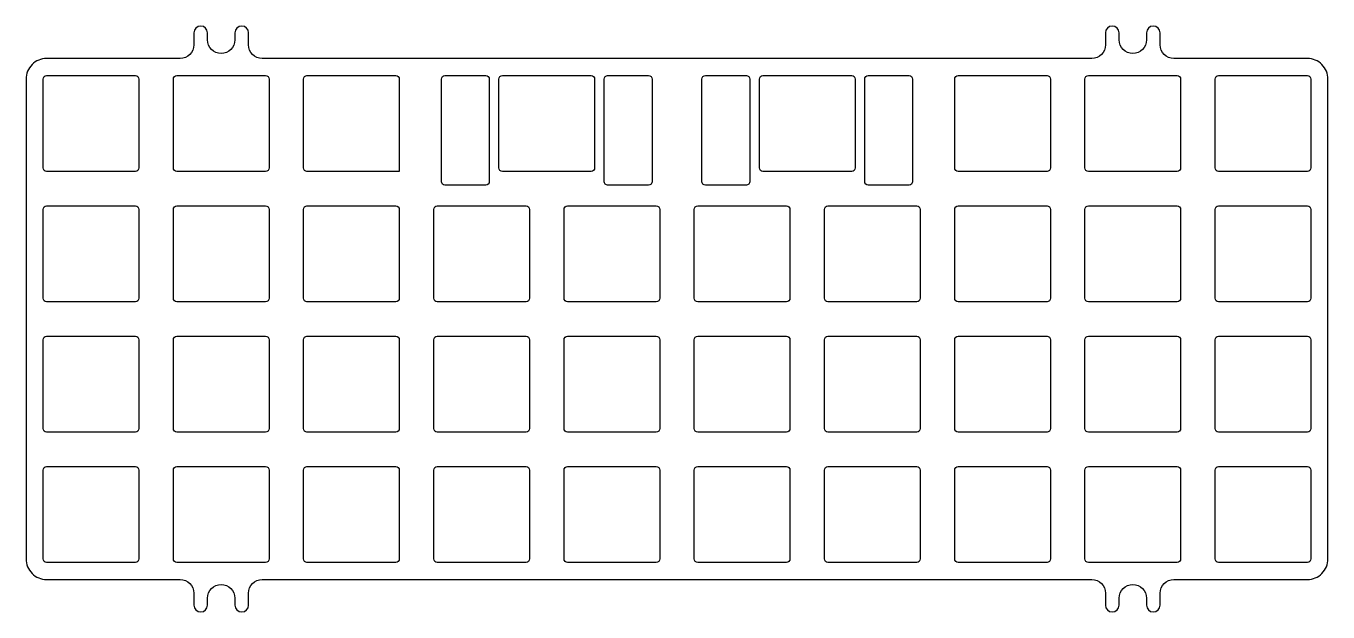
# Model space of a CAD drawing. Header units: millimetres. Extents: x -192 to -1, y -3 to 82.
import ezdxf

# ---------------------------------------------------------------- set-up
doc = ezdxf.new("R2010")
doc.units = ezdxf.units.MM
doc.layers.get('0').update_dxf_attribs({"linetype": 'CONTINUOUS'})

msp = doc.modelspace()

# ---------------------------------------------------------------- linework, layer by layer
for points in [[(-159.4, -2.25), (-159.4, -0.5, -0.414214), (-157.4, 1.5), (-36.05, 1.5, -0.414214), (-34.05, -0.5), (-34.05, -2.25, 1), (-32.05, -2.25), (-32.05, -1.25, -1), (-28.05, -1.25), (-28.05, -2.25, 1), (-26.05, -2.25), (-26.05, -0.5, -0.414214), (-24.05, 1.5), (-4.5, 1.5, 0.414214), (-1.5, 4.5), (-1.5, 74.65, 0.414214), (-4.5, 77.65), (-24.05, 77.65, -0.414214), (-26.05, 79.65), (-26.05, 81.4, 1), (-28.05, 81.4), (-28.05, 80.4, -1), (-32.05, 80.4), (-32.05, 81.4, 1), (-34.05, 81.4), (-34.05, 79.65, -0.414214), (-36.05, 77.65), (-157.4, 77.65, -0.414214), (-159.4, 79.65), (-159.4, 81.4, 1), (-161.4, 81.4), (-161.4, 80.4, -1), (-165.4, 80.4), (-165.4, 81.4, 1), (-167.4, 81.4), (-167.4, 79.65, -0.414214), (-169.4, 77.65), (-188.95, 77.65, 0.414214), (-191.95, 74.65), (-191.95, 4.5, 0.414214), (-188.95, 1.5), (-169.4, 1.5, -0.414214), (-167.4, -0.5), (-167.4, -2.25, 1), (-165.4, -2.25), (-165.4, -1.25, -1), (-161.4, -1.25), (-161.4, -2.25, 1)], [(-175.95, 61.15), (-188.95, 61.15, -0.414214), (-189.45, 61.65), (-189.45, 74.65, -0.414214), (-188.95, 75.15), (-175.95, 75.15, -0.414214), (-175.45, 74.65), (-175.45, 61.65, -0.414214)], [(-156.9, 61.15), (-169.9, 61.15, -0.414214), (-170.4, 61.65), (-170.4, 74.65, -0.414214), (-169.9, 75.15), (-156.9, 75.15, -0.414214), (-156.4, 74.65), (-156.4, 61.65, -0.414214)], [(-150.85, 75.15), (-137.85, 75.15, -0.414214), (-137.35, 74.65), (-137.35, 61.15), (-150.85, 61.15, -0.414214), (-151.35, 61.65), (-151.35, 74.65, -0.414214)], [(-131.18, 59.65), (-131.18, 74.65, -0.414214), (-130.68, 75.15), (-124.68, 75.15, -0.414214), (-124.18, 74.65), (-124.18, 59.65, -0.414214), (-124.68, 59.15), (-130.68, 59.15, -0.414214)], [(-108.77, 74.65), (-108.77, 61.65, -0.414214), (-109.27, 61.15), (-122.27, 61.15, -0.414214), (-122.77, 61.65), (-122.77, 74.65, -0.414214), (-122.27, 75.15), (-109.27, 75.15, -0.414214)], [(-100.87, 59.15), (-106.87, 59.15, -0.414214), (-107.37, 59.65), (-107.37, 74.65, -0.414214), (-106.87, 75.15), (-100.87, 75.15, -0.414214), (-100.37, 74.65), (-100.37, 59.65, -0.414214)], [(-86.08, 74.65), (-86.08, 59.65, -0.414214), (-86.58, 59.15), (-92.58, 59.15, -0.414214), (-93.08, 59.65), (-93.08, 74.65, -0.414214), (-92.58, 75.15), (-86.58, 75.15, -0.414214)], [(-84.17, 75.15), (-71.17, 75.15, -0.414214), (-70.67, 74.65), (-70.67, 61.65, -0.414214), (-71.17, 61.15), (-84.17, 61.15, -0.414214), (-84.67, 61.65), (-84.67, 74.65, -0.414214)], [(-62.77, 59.15), (-68.77, 59.15, -0.414214), (-69.27, 59.65), (-69.27, 74.65, -0.414214), (-68.77, 75.15), (-62.77, 75.15, -0.414214), (-62.27, 74.65), (-62.27, 59.65, -0.414214)], [(-42.6, 61.15), (-55.6, 61.15, -0.414214), (-56.1, 61.65), (-56.1, 74.65, -0.414214), (-55.6, 75.15), (-42.6, 75.15, -0.414214), (-42.1, 74.65), (-42.1, 61.65, -0.414214)], [(-36.55, 75.15), (-23.55, 75.15, -0.414214), (-23.05, 74.65), (-23.05, 61.65, -0.414214), (-23.55, 61.15), (-36.55, 61.15, -0.414214), (-37.05, 61.65), (-37.05, 74.65, -0.414214)], [(-4.5, 61.15), (-17.5, 61.15, -0.414214), (-18, 61.65), (-18, 74.65, -0.414214), (-17.5, 75.15), (-4.5, 75.15, -0.414214), (-4, 74.65), (-4, 61.65, -0.414214)], [(-175.95, 42.1), (-188.95, 42.1, -0.414214), (-189.45, 42.6), (-189.45, 55.6, -0.414214), (-188.95, 56.1), (-175.95, 56.1, -0.414214), (-175.45, 55.6), (-175.45, 42.6, -0.414214)], [(-169.9, 56.1), (-156.9, 56.1, -0.414214), (-156.4, 55.6), (-156.4, 42.6, -0.414214), (-156.9, 42.1), (-169.9, 42.1, -0.414214), (-170.4, 42.6), (-170.4, 55.6, -0.414214)], [(-137.85, 42.1), (-150.85, 42.1, -0.414214), (-151.35, 42.6), (-151.35, 55.6, -0.414214), (-150.85, 56.1), (-137.85, 56.1, -0.414214), (-137.35, 55.6), (-137.35, 42.6, -0.414214)], [(-118.8, 42.1), (-131.8, 42.1, -0.414214), (-132.3, 42.6), (-132.3, 55.6, -0.414214), (-131.8, 56.1), (-118.8, 56.1, -0.414214), (-118.3, 55.6), (-118.3, 42.6, -0.414214)], [(-99.75, 42.1), (-112.75, 42.1, -0.414214), (-113.25, 42.6), (-113.25, 55.6, -0.414214), (-112.75, 56.1), (-99.75, 56.1, -0.414214), (-99.25, 55.6), (-99.25, 42.6, -0.414214)], [(-93.7, 56.1), (-80.7, 56.1, -0.414214), (-80.2, 55.6), (-80.2, 42.6, -0.414214), (-80.7, 42.1), (-93.7, 42.1, -0.414214), (-94.2, 42.6), (-94.2, 55.6, -0.414214)], [(-74.65, 56.1), (-61.65, 56.1, -0.414214), (-61.15, 55.6), (-61.15, 42.6, -0.414214), (-61.65, 42.1), (-74.65, 42.1, -0.414214), (-75.15, 42.6), (-75.15, 55.6, -0.414214)], [(-55.6, 56.1), (-42.6, 56.1, -0.414214), (-42.1, 55.6), (-42.1, 42.6, -0.414214), (-42.6, 42.1), (-55.6, 42.1, -0.414214), (-56.1, 42.6), (-56.1, 55.6, -0.414214)], [(-36.55, 56.1), (-23.55, 56.1, -0.414214), (-23.05, 55.6), (-23.05, 42.6, -0.414214), (-23.55, 42.1), (-36.55, 42.1, -0.414214), (-37.05, 42.6), (-37.05, 55.6, -0.414214)], [(-4.5, 42.1), (-17.5, 42.1, -0.414214), (-18, 42.6), (-18, 55.6, -0.414214), (-17.5, 56.1), (-4.5, 56.1, -0.414214), (-4, 55.6), (-4, 42.6, -0.414214)], [(-175.95, 23.05), (-188.95, 23.05, -0.414214), (-189.45, 23.55), (-189.45, 36.55, -0.414214), (-188.95, 37.05), (-175.95, 37.05, -0.414214), (-175.45, 36.55), (-175.45, 23.55, -0.414214)], [(-169.9, 37.05), (-156.9, 37.05, -0.414214), (-156.4, 36.55), (-156.4, 23.55, -0.414214), (-156.9, 23.05), (-169.9, 23.05, -0.414214), (-170.4, 23.55), (-170.4, 36.55, -0.414214)], [(-137.85, 23.05), (-150.85, 23.05, -0.414214), (-151.35, 23.55), (-151.35, 36.55, -0.414214), (-150.85, 37.05), (-137.85, 37.05, -0.414214), (-137.35, 36.55), (-137.35, 23.55, -0.414214)], [(-118.8, 23.05), (-131.8, 23.05, -0.414214), (-132.3, 23.55), (-132.3, 36.55, -0.414214), (-131.8, 37.05), (-118.8, 37.05, -0.414214), (-118.3, 36.55), (-118.3, 23.55, -0.414214)], [(-99.75, 23.05), (-112.75, 23.05, -0.414214), (-113.25, 23.55), (-113.25, 36.55, -0.414214), (-112.75, 37.05), (-99.75, 37.05, -0.414214), (-99.25, 36.55), (-99.25, 23.55, -0.414214)], [(-93.7, 37.05), (-80.7, 37.05, -0.414214), (-80.2, 36.55), (-80.2, 23.55, -0.414214), (-80.7, 23.05), (-93.7, 23.05, -0.414214), (-94.2, 23.55), (-94.2, 36.55, -0.414214)], [(-74.65, 37.05), (-61.65, 37.05, -0.414214), (-61.15, 36.55), (-61.15, 23.55, -0.414214), (-61.65, 23.05), (-74.65, 23.05, -0.414214), (-75.15, 23.55), (-75.15, 36.55, -0.414214)], [(-55.6, 37.05), (-42.6, 37.05, -0.414214), (-42.1, 36.55), (-42.1, 23.55, -0.414214), (-42.6, 23.05), (-55.6, 23.05, -0.414214), (-56.1, 23.55), (-56.1, 36.55, -0.414214)], [(-23.55, 23.05), (-36.55, 23.05, -0.414214), (-37.05, 23.55), (-37.05, 36.55, -0.414214), (-36.55, 37.05), (-23.55, 37.05, -0.414214), (-23.05, 36.55), (-23.05, 23.55, -0.414214)], [(-17.5, 37.05), (-4.5, 37.05, -0.414214), (-4, 36.55), (-4, 23.55, -0.414214), (-4.5, 23.05), (-17.5, 23.05, -0.414214), (-18, 23.55), (-18, 36.55, -0.414214)], [(-188.95, 18), (-175.95, 18, -0.414214), (-175.45, 17.5), (-175.45, 4.5, -0.414214), (-175.95, 4), (-188.95, 4, -0.414214), (-189.45, 4.5), (-189.45, 17.5, -0.414214)], [(-169.9, 18), (-156.9, 18, -0.414214), (-156.4, 17.5), (-156.4, 4.5, -0.414214), (-156.9, 4), (-169.9, 4, -0.414214), (-170.4, 4.5), (-170.4, 17.5, -0.414214)], [(-150.85, 18), (-137.85, 18, -0.414214), (-137.35, 17.5), (-137.35, 4.5, -0.414214), (-137.85, 4), (-150.85, 4, -0.414214), (-151.35, 4.5), (-151.35, 17.5, -0.414214)], [(-131.8, 18), (-118.8, 18, -0.414214), (-118.3, 17.5), (-118.3, 4.5, -0.414214), (-118.8, 4), (-131.8, 4, -0.414214), (-132.3, 4.5), (-132.3, 17.5, -0.414214)], [(-112.75, 18), (-99.75, 18, -0.414214), (-99.25, 17.5), (-99.25, 4.5, -0.414214), (-99.75, 4), (-112.75, 4, -0.414214), (-113.25, 4.5), (-113.25, 17.5, -0.414214)], [(-93.7, 18), (-80.7, 18, -0.414214), (-80.2, 17.5), (-80.2, 4.5, -0.414214), (-80.7, 4), (-93.7, 4, -0.414214), (-94.2, 4.5), (-94.2, 17.5, -0.414214)], [(-74.65, 18), (-61.65, 18, -0.414214), (-61.15, 17.5), (-61.15, 4.5, -0.414214), (-61.65, 4), (-74.65, 4, -0.414214), (-75.15, 4.5), (-75.15, 17.5, -0.414214)], [(-55.6, 18), (-42.6, 18, -0.414214), (-42.1, 17.5), (-42.1, 4.5, -0.414214), (-42.6, 4), (-55.6, 4, -0.414214), (-56.1, 4.5), (-56.1, 17.5, -0.414214)], [(-36.55, 18), (-23.55, 18, -0.414214), (-23.05, 17.5), (-23.05, 4.5, -0.414214), (-23.55, 4), (-36.55, 4, -0.414214), (-37.05, 4.5), (-37.05, 17.5, -0.414214)], [(-17.5, 18), (-4.5, 18, -0.414214), (-4, 17.5), (-4, 4.5, -0.414214), (-4.5, 4), (-17.5, 4, -0.414214), (-18, 4.5), (-18, 17.5, -0.414214)]]:
    msp.add_lwpolyline(points, format="xyb", close=True)

doc.saveas('drawing.dxf')
